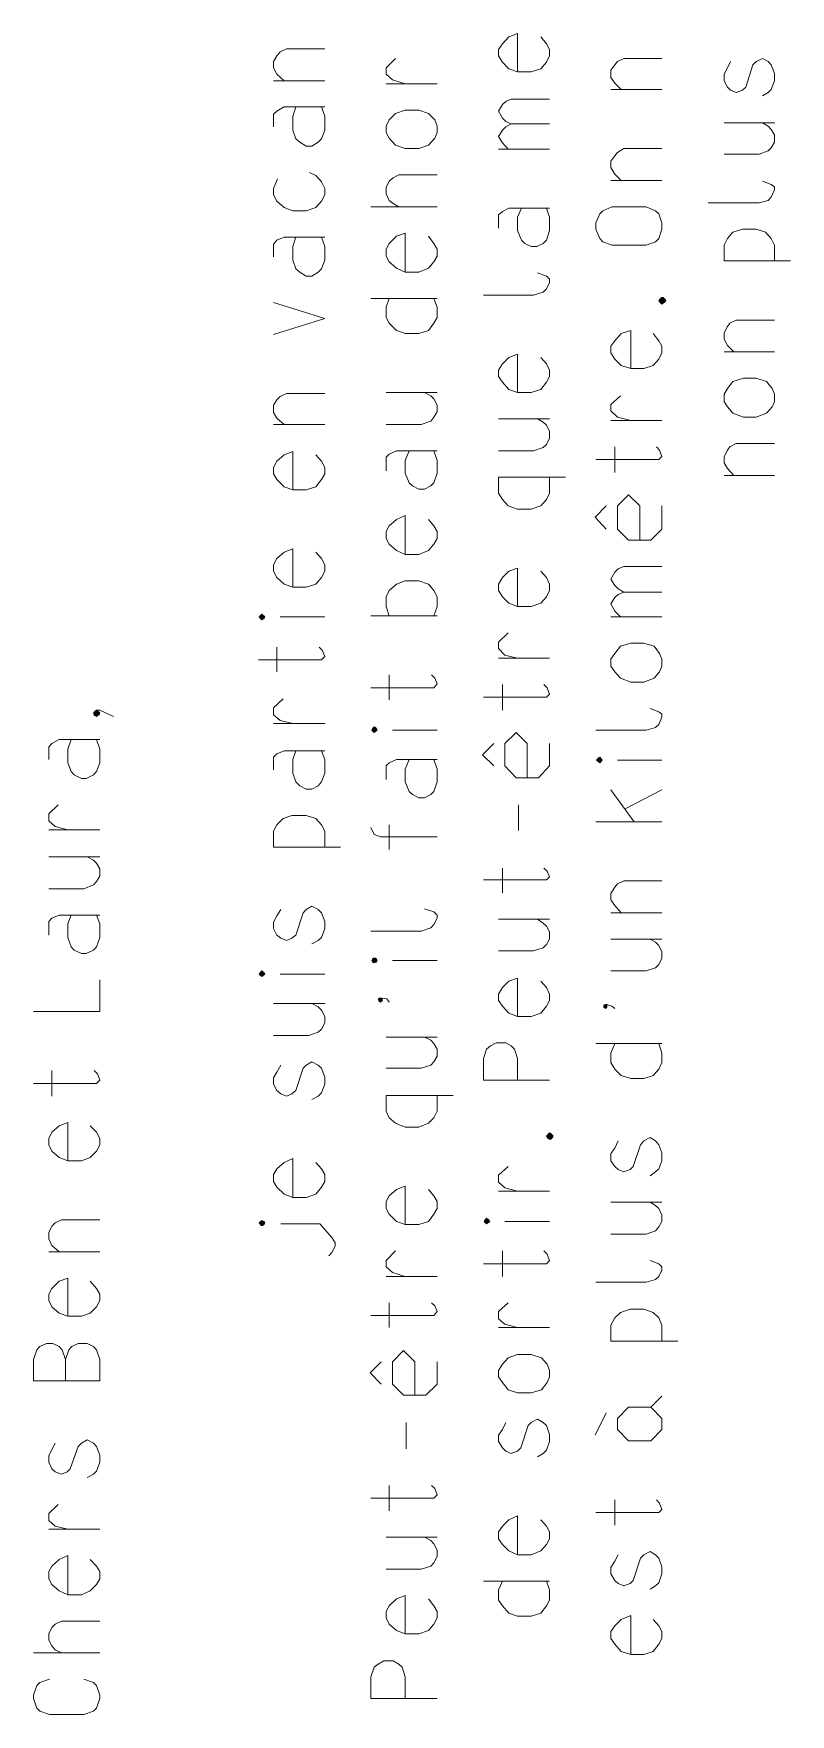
# Model space of a CAD drawing. Header units: millimetres. Extents: x 83.7 to 130.3, y 110.7 to 188.2.
# Drawn here: x 83.66 to 103.81, y 110.72 to 155.46 of the extents above; entities that cross this region are included whole.
import ezdxf

# ---------------------------------------------------------------- set-up
doc = ezdxf.new("R2010")
doc.units = ezdxf.units.MM

msp = doc.modelspace()

# ---------------------------------------------------------------- linework, layer by layer
at = {"color": 139, "lineweight": 0}
for points in [[(96.545, 154.441), (96.545, 155.46), (96.311, 155.375), (96.142, 155.184), (96.035, 155.035), (96.035, 154.866), (96.142, 154.696), (96.311, 154.526), (96.545, 154.441), (96.906, 154.441), (97.161, 154.526), (97.309, 154.696), (97.394, 154.866), (97.394, 155.035), (97.309, 155.184), (97.161, 155.375)], [(90.324, 154.207), (90.133, 154.377), (90.048, 154.547), (90.048, 154.717), (90.133, 154.866), (90.218, 154.972), (90.388, 155.057), (91.407, 155.057)], [(93.551, 154.122), (93.211, 154.229), (93.042, 154.377), (93.042, 154.547), (93.296, 154.802)], [(99.305, 153.974), (99.135, 154.144), (99.029, 154.292), (99.029, 154.483), (99.135, 154.632), (99.199, 154.717), (99.369, 154.802), (100.388, 154.802)], [(102.214, 154.717), (102.129, 154.547), (102.044, 154.377), (102.044, 154.207), (102.129, 154.037), (102.214, 153.952), (102.363, 153.889), (102.533, 153.952), (102.618, 154.037), (102.809, 154.632), (102.894, 154.717), (103.063, 154.802), (103.212, 154.717), (103.297, 154.632), (103.382, 154.398), (103.382, 154.207), (103.297, 153.974), (103.212, 153.889), (103.063, 153.804)], [(91.407, 154.207), (90.048, 154.207)], [(94.401, 154.122), (93.042, 154.122)], [(100.388, 153.974), (99.029, 153.974)], [(90.048, 152.976), (90.048, 153.316), (90.133, 153.4), (90.324, 153.507), (91.407, 153.507)], [(90.642, 153.507), (90.557, 153.252), (90.557, 152.891), (90.642, 152.657), (90.748, 152.572), (90.918, 152.466), (91.067, 152.466), (91.237, 152.572), (91.322, 152.657), (91.407, 152.891), (91.407, 153.252), (91.322, 153.507)], [(96.375, 153.061), (96.227, 153.124), (96.142, 153.209), (96.035, 153.4), (96.142, 153.57), (96.227, 153.655), (96.375, 153.719), (97.394, 153.719)], [(96.29, 152.381), (96.142, 152.551), (96.035, 152.721), (96.142, 152.891), (96.227, 152.976), (96.375, 153.061), (97.394, 153.061)], [(102.044, 152.254), (102.979, 152.254), (103.212, 152.339), (103.297, 152.424), (103.382, 152.572), (103.382, 152.763), (103.297, 152.912), (103.212, 152.997), (103.063, 153.082)], [(102.044, 153.082), (103.382, 153.082)], [(97.394, 152.381), (96.035, 152.381)], [(99.305, 151.553), (99.135, 151.723), (99.029, 151.893), (99.029, 152.063), (99.135, 152.211), (99.199, 152.296), (99.369, 152.403), (100.388, 152.403)], [(90.154, 151.596), (90.048, 151.341), (90.048, 151.171), (90.133, 151.001), (90.324, 150.831), (90.557, 150.746), (90.918, 150.746), (91.173, 150.831), (91.322, 151.001), (91.407, 151.171), (91.407, 151.341), (91.322, 151.511), (91.173, 151.681), (91.003, 151.766)], [(93.381, 150.853), (93.233, 150.937), (93.127, 151.022), (93.042, 151.192), (93.042, 151.362), (93.127, 151.532), (93.233, 151.617), (93.381, 151.702), (94.401, 151.702)], [(100.388, 151.553), (99.029, 151.553)], [(101.62, 150.959), (102.979, 150.959), (103.212, 151.022), (103.297, 151.107), (103.382, 151.298), (103.382, 151.383), (103.297, 151.447), (103.063, 151.532)], [(94.401, 150.853), (92.638, 150.853)], [(96.035, 150.279), (96.035, 150.64), (96.142, 150.725), (96.311, 150.81), (97.394, 150.81)], [(96.651, 150.81), (96.545, 150.576), (96.545, 150.216), (96.651, 149.961), (96.736, 149.876), (96.906, 149.791), (97.055, 149.791), (97.224, 149.876), (97.309, 149.961), (97.394, 150.216), (97.394, 150.576), (97.309, 150.81)], [(90.048, 149.515), (90.048, 149.855), (90.133, 149.961), (90.324, 150.046), (91.407, 150.046)], [(90.642, 150.046), (90.557, 149.791), (90.557, 149.43), (90.642, 149.196), (90.748, 149.111), (90.918, 149.005), (91.067, 149.005), (91.237, 149.111), (91.322, 149.196), (91.407, 149.43), (91.407, 149.791), (91.322, 150.046)], [(93.551, 149.111), (93.551, 150.152), (93.318, 150.067), (93.127, 149.876), (93.042, 149.727), (93.042, 149.536), (93.127, 149.387), (93.318, 149.218), (93.551, 149.111), (93.912, 149.111), (94.167, 149.218), (94.316, 149.387), (94.401, 149.536), (94.401, 149.727), (94.316, 149.876), (94.167, 150.067)], [(103.807, 149.409), (102.044, 149.409), (102.044, 149.833), (102.129, 150.003), (102.278, 150.173), (102.533, 150.258), (102.894, 150.258), (103.148, 150.173), (103.297, 150.003), (103.382, 149.833), (103.382, 149.409)], [(95.632, 148.496), (96.97, 148.496), (97.224, 148.581), (97.309, 148.666), (97.394, 148.835), (97.394, 148.92), (97.309, 149.005), (97.076, 149.09)], [(90.048, 147.455), (91.407, 147.88), (90.048, 148.305)], [(92.638, 148.411), (94.401, 148.411)], [(93.127, 148.411), (93.042, 148.177), (93.042, 147.901), (93.127, 147.753), (93.318, 147.561), (93.551, 147.477), (93.912, 147.477), (94.167, 147.561), (94.316, 147.753), (94.401, 147.901), (94.401, 148.177), (94.316, 148.411)], [(100.303, 148.347), (100.388, 148.432), (100.388, 148.262)], [(100.324, 148.347), (100.324, 148.347), (100.324, 148.347), (100.303, 148.347)], [(100.303, 148.347), (100.388, 148.262), (100.494, 148.347)], [(100.494, 148.347), (100.303, 148.347)], [(100.324, 148.326), (100.431, 148.432)], [(100.409, 148.432), (100.324, 148.326)], [(100.324, 148.39), (100.431, 148.283)], [(100.324, 148.39), (100.324, 148.326)], [(100.473, 148.39), (100.324, 148.39)], [(100.409, 148.283), (100.324, 148.368)], [(100.324, 148.368), (100.473, 148.368)], [(100.473, 148.326), (100.324, 148.326)], [(100.324, 148.326), (100.473, 148.326)], [(100.452, 148.305), (100.346, 148.411)], [(100.452, 148.411), (100.346, 148.305)], [(100.346, 148.305), (100.346, 148.411)], [(100.346, 148.411), (100.452, 148.411)], [(100.346, 148.305), (100.452, 148.305)], [(100.367, 148.432), (100.473, 148.326)], [(100.367, 148.432), (100.367, 148.283)], [(100.431, 148.432), (100.367, 148.432)], [(100.367, 148.283), (100.473, 148.39)], [(100.431, 148.283), (100.367, 148.283)], [(100.388, 148.432), (100.494, 148.347)], [(100.473, 148.326), (100.388, 148.432)], [(100.388, 148.283), (100.388, 148.432)], [(100.473, 148.368), (100.388, 148.283)], [(100.409, 148.432), (100.409, 148.283)], [(100.431, 148.283), (100.431, 148.432)], [(100.452, 148.411), (100.452, 148.305)], [(100.473, 148.326), (100.473, 148.39)], [(102.299, 146.988), (102.129, 147.158), (102.044, 147.328), (102.044, 147.498), (102.129, 147.668), (102.193, 147.753), (102.363, 147.837), (103.382, 147.837)], [(99.56, 146.542), (99.56, 147.561), (99.305, 147.477), (99.135, 147.285), (99.029, 147.137), (99.029, 146.967), (99.135, 146.797), (99.305, 146.627), (99.56, 146.542), (99.9, 146.542), (100.155, 146.627), (100.303, 146.797), (100.388, 146.967), (100.388, 147.137), (100.303, 147.285), (100.155, 147.477)], [(96.545, 145.905), (96.545, 146.924), (96.311, 146.84), (96.142, 146.67), (96.035, 146.5), (96.035, 146.33), (96.142, 146.181), (96.311, 145.99), (96.545, 145.905), (96.906, 145.905), (97.161, 145.99), (97.309, 146.181), (97.394, 146.33), (97.394, 146.5), (97.309, 146.67), (97.161, 146.84)], [(103.382, 146.988), (102.044, 146.988)], [(90.324, 145.056), (90.133, 145.226), (90.048, 145.374), (90.048, 145.566), (90.133, 145.714), (90.218, 145.799), (90.388, 145.884), (91.407, 145.884)], [(93.042, 145.056), (93.976, 145.056), (94.231, 145.141), (94.316, 145.247), (94.401, 145.396), (94.401, 145.566), (94.316, 145.735), (94.231, 145.82), (94.061, 145.905)], [(93.042, 145.905), (94.401, 145.905)], [(99.56, 145.162), (99.199, 145.247), (99.029, 145.417), (99.029, 145.587), (99.284, 145.82)], [(91.407, 145.056), (90.048, 145.056)], [(96.035, 144.355), (96.97, 144.355), (97.224, 144.44), (97.309, 144.525), (97.394, 144.695), (97.394, 144.865), (97.309, 145.035), (97.224, 145.12), (97.076, 145.205)], [(96.035, 145.205), (97.394, 145.205)], [(100.388, 145.162), (99.029, 145.162)], [(102.299, 143.697), (102.129, 143.888), (102.044, 144.037), (102.044, 144.207), (102.129, 144.377), (102.193, 144.461), (102.363, 144.546), (103.382, 144.546)], [(90.557, 143.315), (90.557, 144.334), (90.324, 144.249), (90.133, 144.079), (90.048, 143.909), (90.048, 143.74), (90.133, 143.591), (90.324, 143.4), (90.557, 143.315), (90.918, 143.315), (91.173, 143.4), (91.322, 143.591), (91.407, 143.74), (91.407, 143.909), (91.322, 144.079), (91.173, 144.249)], [(93.042, 143.824), (93.042, 144.185), (93.127, 144.27), (93.318, 144.355), (94.401, 144.355)], [(93.657, 144.355), (93.551, 144.1), (93.551, 143.761), (93.657, 143.506), (93.742, 143.421), (93.912, 143.336), (94.061, 143.336), (94.231, 143.421), (94.316, 143.506), (94.401, 143.761), (94.401, 144.1), (94.316, 144.355)], [(98.626, 144.122), (100.303, 144.122), (100.388, 144.207), (100.324, 144.377), (100.24, 144.461)], [(99.135, 143.782), (99.135, 144.461)], [(97.819, 143.655), (96.035, 143.655), (96.035, 143.23), (96.142, 143.06), (96.29, 142.89), (96.545, 142.805), (96.906, 142.805), (97.161, 142.89), (97.309, 143.06), (97.394, 143.23), (97.394, 143.655)], [(103.382, 143.697), (102.044, 143.697)], [(99.794, 141.977), (99.794, 142.89), (99.496, 143.187), (99.199, 142.89), (99.199, 142.274), (99.496, 141.977), (100.091, 141.977), (100.388, 142.274), (100.388, 142.89)], [(98.902, 142.89), (98.605, 142.593), (98.902, 142.274)], [(93.551, 141.595), (93.551, 142.635), (93.318, 142.529), (93.127, 142.359), (93.042, 142.211), (93.042, 142.02), (93.127, 141.871), (93.318, 141.701), (93.551, 141.595), (93.912, 141.595), (94.167, 141.701), (94.316, 141.871), (94.401, 142.02), (94.401, 142.211), (94.316, 142.359), (94.167, 142.529)], [(90.557, 140.724), (90.557, 141.744), (90.324, 141.659), (90.133, 141.489), (90.048, 141.319), (90.048, 141.149), (90.133, 140.979), (90.324, 140.809), (90.557, 140.724), (90.918, 140.724), (91.173, 140.809), (91.322, 140.979), (91.407, 141.149), (91.407, 141.319), (91.322, 141.489), (91.173, 141.659)], [(96.545, 140.215), (96.545, 141.234), (96.311, 141.149), (96.142, 140.979), (96.035, 140.809), (96.035, 140.64), (96.142, 140.47), (96.311, 140.3), (96.545, 140.215), (96.906, 140.215), (97.161, 140.3), (97.309, 140.47), (97.394, 140.64), (97.394, 140.809), (97.309, 140.979), (97.161, 141.149)], [(99.369, 140.597), (99.22, 140.682), (99.135, 140.767), (99.029, 140.937), (99.135, 141.128), (99.22, 141.213), (99.369, 141.277), (100.388, 141.277)], [(93.127, 139.96), (93.042, 140.215), (93.042, 140.47), (93.127, 140.64), (93.318, 140.809), (93.551, 140.894), (93.912, 140.894), (94.167, 140.809), (94.316, 140.64), (94.401, 140.47), (94.401, 140.215), (94.316, 139.96)], [(99.284, 139.939), (99.135, 140.088), (99.029, 140.279), (99.135, 140.448), (99.22, 140.533), (99.369, 140.597), (100.388, 140.597)], [(89.729, 139.854), (89.666, 139.939), (89.729, 140.003)], [(89.687, 139.939), (89.687, 139.939), (89.687, 139.939), (89.687, 139.939), (89.687, 139.939), (89.666, 139.939)], [(89.666, 139.939), (89.814, 139.939)], [(89.751, 139.981), (89.687, 139.918)], [(89.687, 139.896), (89.772, 139.981)], [(89.772, 139.875), (89.687, 139.96)], [(89.687, 139.96), (89.687, 139.896)], [(89.687, 139.96), (89.793, 139.96)], [(89.687, 139.939), (89.751, 139.875)], [(89.793, 139.939), (89.687, 139.939)], [(89.793, 139.918), (89.687, 139.918)], [(89.687, 139.896), (89.793, 139.896)], [(89.793, 139.918), (89.708, 139.981)], [(89.708, 139.981), (89.793, 139.896)], [(89.708, 139.981), (89.708, 139.875)], [(89.708, 139.875), (89.708, 139.981)], [(89.772, 139.981), (89.708, 139.981)], [(89.793, 139.96), (89.708, 139.875)], [(89.708, 139.875), (89.793, 139.939)], [(89.772, 139.875), (89.708, 139.875)], [(89.729, 140.003), (89.814, 139.939)], [(89.814, 139.939), (89.729, 139.854), (89.729, 140.003)], [(89.751, 139.875), (89.751, 139.981)], [(89.772, 139.981), (89.772, 139.875)], [(89.793, 139.896), (89.793, 139.96)], [(91.407, 139.939), (90.218, 139.939)], [(94.401, 139.96), (92.638, 139.96)], [(100.388, 139.939), (99.029, 139.939)], [(96.545, 138.835), (96.205, 138.92), (96.035, 139.09), (96.035, 139.259), (96.29, 139.514)], [(89.644, 138.792), (91.322, 138.792), (91.407, 138.877), (91.343, 139.047), (91.258, 139.132)], [(90.133, 138.474), (90.133, 139.132)], [(97.394, 138.835), (96.035, 138.835)], [(92.638, 138.049), (94.316, 138.049), (94.401, 138.155), (94.337, 138.304), (94.252, 138.389)], [(93.127, 137.731), (93.127, 138.389)], [(95.632, 137.794), (97.309, 137.794), (97.394, 137.879), (97.331, 138.049), (97.246, 138.134)], [(96.142, 137.455), (96.142, 138.134)], [(85.249, 137.37), (85.334, 137.455), (85.334, 137.285)], [(85.27, 137.37), (85.27, 137.37), (85.27, 137.37), (85.249, 137.37)], [(85.249, 137.37), (85.334, 137.285), (85.419, 137.37)], [(85.419, 137.37), (85.249, 137.37)], [(85.27, 137.327), (85.355, 137.433)], [(85.355, 137.433), (85.27, 137.348)], [(85.377, 137.306), (85.27, 137.412)], [(85.27, 137.412), (85.355, 137.306)], [(85.377, 137.412), (85.27, 137.306)], [(85.27, 137.306), (85.27, 137.412)], [(85.27, 137.412), (85.27, 137.327)], [(85.398, 137.412), (85.27, 137.412)], [(85.27, 137.412), (85.377, 137.412)], [(85.355, 137.306), (85.27, 137.391)], [(85.27, 137.391), (85.398, 137.391)], [(85.27, 137.348), (85.398, 137.348)], [(85.292, 137.433), (85.398, 137.327)], [(85.292, 137.433), (85.292, 137.306)], [(85.355, 137.433), (85.292, 137.433)], [(85.292, 137.306), (85.398, 137.412)], [(85.398, 137.348), (85.313, 137.433)], [(85.313, 137.306), (85.313, 137.433)], [(85.398, 137.391), (85.313, 137.306)], [(85.334, 137.455), (85.419, 137.37)], [(85.334, 137.455), (85.419, 137.455), (85.78, 137.285)], [(85.355, 137.306), (85.355, 137.433)], [(85.355, 137.433), (85.355, 137.306)], [(85.377, 137.412), (85.377, 137.306)], [(85.398, 137.327), (85.398, 137.412)], [(90.557, 137.094), (90.218, 137.179), (90.048, 137.327), (90.048, 137.518), (90.303, 137.752)], [(98.626, 136.924), (99.964, 136.924), (100.218, 136.988), (100.303, 137.072), (100.388, 137.264), (100.388, 137.348), (100.303, 137.412), (100.07, 137.497)], [(85.398, 137.327), (85.27, 137.327)], [(85.27, 137.306), (85.377, 137.306)], [(85.355, 137.306), (85.292, 137.306)], [(91.407, 137.094), (90.048, 137.094)], [(92.723, 136.86), (92.659, 136.924), (92.723, 137.009)], [(92.681, 136.924), (92.681, 136.924), (92.681, 136.924), (92.681, 136.924), (92.681, 136.924), (92.659, 136.924)], [(92.659, 136.924), (92.808, 136.924)], [(92.744, 136.988), (92.681, 136.903)], [(92.681, 136.903), (92.766, 136.988)], [(92.766, 136.881), (92.681, 136.966)], [(92.681, 136.966), (92.681, 136.903)], [(92.681, 136.966), (92.787, 136.966)], [(92.681, 136.945), (92.744, 136.881)], [(92.787, 136.945), (92.681, 136.945)], [(92.787, 136.903), (92.681, 136.903)], [(92.681, 136.903), (92.787, 136.903)], [(92.702, 136.988), (92.787, 136.903)], [(92.702, 136.881), (92.702, 136.988)], [(92.766, 136.988), (92.702, 136.988)], [(92.787, 136.966), (92.702, 136.881)], [(92.723, 137.009), (92.808, 136.924)], [(92.808, 136.924), (92.723, 136.86), (92.723, 137.009)], [(92.787, 136.903), (92.723, 136.988)], [(92.723, 136.988), (92.723, 136.881)], [(92.723, 136.881), (92.787, 136.945)], [(92.744, 136.881), (92.744, 136.988)], [(92.766, 136.988), (92.766, 136.881)], [(92.787, 136.903), (92.787, 136.966)], [(94.401, 136.924), (93.211, 136.924)], [(84.06, 136.138), (84.06, 136.478), (84.145, 136.563), (84.336, 136.669), (85.419, 136.669)], [(84.655, 136.669), (84.57, 136.414), (84.57, 136.053), (84.655, 135.82), (84.74, 135.735), (84.931, 135.629), (85.058, 135.629), (85.249, 135.735), (85.334, 135.82), (85.419, 136.053), (85.419, 136.414), (85.334, 136.669)], [(92.766, 136.881), (92.702, 136.881)], [(95.908, 136.563), (95.611, 136.266), (95.908, 135.968)], [(96.8, 135.65), (96.8, 136.563), (96.503, 136.86), (96.205, 136.563), (96.205, 135.968), (96.503, 135.65), (97.097, 135.65), (97.394, 135.968), (97.394, 136.563)], [(90.048, 135.862), (90.048, 136.202), (90.133, 136.287), (90.324, 136.372), (91.407, 136.372)], [(90.642, 136.372), (90.557, 136.138), (90.557, 135.777), (90.642, 135.544), (90.748, 135.438), (90.918, 135.353), (91.067, 135.353), (91.237, 135.438), (91.322, 135.544), (91.407, 135.777), (91.407, 136.138), (91.322, 136.372)], [(93.042, 135.607), (93.042, 135.968), (93.127, 136.053), (93.318, 136.138), (94.401, 136.138)], [(93.657, 136.138), (93.551, 135.883), (93.551, 135.544), (93.657, 135.289), (93.742, 135.204), (93.912, 135.119), (94.061, 135.119), (94.231, 135.204), (94.316, 135.289), (94.401, 135.544), (94.401, 135.883), (94.316, 136.138)], [(98.732, 136.053), (98.647, 136.117), (98.732, 136.202)], [(98.647, 136.117), (98.796, 136.117)], [(98.732, 136.181), (98.668, 136.117)], [(98.668, 136.096), (98.753, 136.181)], [(98.753, 136.075), (98.668, 136.159)], [(98.668, 136.159), (98.668, 136.096)], [(98.668, 136.159), (98.774, 136.159)], [(98.668, 136.138), (98.732, 136.075)], [(98.774, 136.138), (98.668, 136.138)], [(98.69, 136.117), (98.69, 136.117), (98.69, 136.117), (98.69, 136.117), (98.69, 136.117), (98.668, 136.117)], [(98.774, 136.117), (98.668, 136.117)], [(98.668, 136.096), (98.774, 136.096)], [(98.69, 136.181), (98.774, 136.096)], [(98.69, 136.075), (98.69, 136.181)], [(98.753, 136.181), (98.69, 136.181)], [(98.774, 136.159), (98.69, 136.075)], [(98.753, 136.075), (98.69, 136.075)], [(98.774, 136.117), (98.711, 136.181)], [(98.711, 136.181), (98.711, 136.075)], [(98.711, 136.075), (98.774, 136.138)], [(98.732, 136.202), (98.796, 136.117)], [(98.796, 136.117), (98.732, 136.053), (98.732, 136.202)], [(98.732, 136.075), (98.732, 136.181)], [(98.753, 136.181), (98.753, 136.075)], [(98.774, 136.096), (98.774, 136.159)], [(100.388, 136.117), (99.199, 136.117)], [(99.645, 134.482), (99.029, 135.331)], [(99.411, 134.822), (100.388, 135.331)], [(84.57, 134.27), (84.23, 134.355), (84.06, 134.503), (84.06, 134.694), (84.315, 134.928)], [(96.566, 134.248), (96.566, 134.928)], [(85.419, 134.27), (84.06, 134.27)], [(91.831, 133.803), (90.048, 133.803), (90.048, 134.227), (90.133, 134.397), (90.303, 134.567), (90.536, 134.652), (90.918, 134.652), (91.173, 134.567), (91.322, 134.397), (91.407, 134.227), (91.407, 133.803)], [(92.638, 134.333), (92.723, 134.142), (92.893, 134.079), (94.401, 134.079)], [(93.127, 133.739), (93.127, 134.397)], [(100.388, 134.482), (98.626, 134.482)], [(84.06, 132.698), (84.994, 132.698), (85.249, 132.805), (85.334, 132.89), (85.419, 133.038), (85.419, 133.229), (85.334, 133.378), (85.249, 133.463), (85.079, 133.548)], [(84.06, 133.548), (85.419, 133.548)], [(95.632, 132.932), (97.309, 132.932), (97.394, 133.017), (97.331, 133.166), (97.246, 133.251)], [(96.142, 132.592), (96.142, 133.251)], [(99.305, 132.062), (99.135, 132.253), (99.029, 132.401), (99.029, 132.571), (99.135, 132.741), (99.199, 132.826), (99.369, 132.911), (100.388, 132.911)], [(84.06, 131.467), (84.06, 131.828), (84.145, 131.913), (84.336, 131.998), (85.419, 131.998)], [(84.655, 131.998), (84.57, 131.764), (84.57, 131.403), (84.655, 131.149), (84.74, 131.064), (84.931, 130.979), (85.058, 130.979), (85.249, 131.064), (85.334, 131.149), (85.419, 131.403), (85.419, 131.764), (85.334, 131.998)], [(90.239, 132.146), (90.133, 131.977), (90.048, 131.807), (90.048, 131.637), (90.133, 131.467), (90.239, 131.382), (90.388, 131.318), (90.536, 131.382), (90.642, 131.467), (90.833, 132.062), (90.918, 132.146), (91.067, 132.231), (91.237, 132.146), (91.322, 132.062), (91.407, 131.828), (91.407, 131.637), (91.322, 131.403), (91.237, 131.318), (91.067, 131.233)], [(92.638, 131.573), (93.976, 131.573), (94.231, 131.658), (94.316, 131.743), (94.401, 131.913), (94.401, 131.998), (94.316, 132.083), (94.061, 132.168)], [(100.388, 132.062), (99.029, 132.062)], [(96.035, 131.042), (96.97, 131.042), (97.224, 131.127), (97.309, 131.212), (97.394, 131.361), (97.394, 131.552), (97.309, 131.701), (97.224, 131.785), (97.076, 131.892)], [(96.035, 131.892), (97.394, 131.892)], [(99.029, 130.512), (99.964, 130.512), (100.218, 130.596), (100.303, 130.681), (100.388, 130.851), (100.388, 131.021), (100.303, 131.191), (100.218, 131.276), (100.07, 131.361)], [(99.029, 131.361), (100.388, 131.361)], [(92.723, 130.724), (92.659, 130.788), (92.723, 130.851)], [(92.681, 130.788), (92.681, 130.788), (92.681, 130.788), (92.681, 130.788), (92.681, 130.788), (92.659, 130.788)], [(92.659, 130.788), (92.808, 130.788)], [(92.744, 130.851), (92.681, 130.766)], [(92.681, 130.745), (92.766, 130.851)], [(92.766, 130.745), (92.681, 130.83)], [(92.681, 130.83), (92.681, 130.745)], [(92.681, 130.83), (92.787, 130.83)], [(92.681, 130.809), (92.744, 130.745)], [(92.787, 130.809), (92.681, 130.809)], [(92.787, 130.766), (92.681, 130.766)], [(92.681, 130.745), (92.787, 130.745)], [(92.702, 130.851), (92.787, 130.745)], [(92.702, 130.745), (92.702, 130.851)], [(92.766, 130.851), (92.702, 130.851)], [(92.787, 130.83), (92.702, 130.745)], [(92.766, 130.745), (92.702, 130.745)], [(92.723, 130.851), (92.808, 130.788)], [(92.787, 130.766), (92.723, 130.851)], [(92.808, 130.788), (92.723, 130.724), (92.723, 130.851)], [(92.723, 130.851), (92.723, 130.745)], [(92.723, 130.745), (92.787, 130.809)], [(92.744, 130.745), (92.744, 130.851)], [(92.766, 130.851), (92.766, 130.745)], [(92.787, 130.745), (92.787, 130.83)], [(94.401, 130.788), (93.211, 130.788)], [(83.657, 129.429), (85.419, 129.429), (85.419, 130.278)], [(89.729, 130.363), (89.666, 130.427), (89.729, 130.512)], [(89.687, 130.427), (89.687, 130.427), (89.687, 130.427), (89.687, 130.427), (89.687, 130.427), (89.666, 130.427)], [(89.666, 130.427), (89.814, 130.427)], [(89.751, 130.49), (89.687, 130.427)], [(89.687, 130.405), (89.772, 130.49)], [(89.772, 130.384), (89.687, 130.469)], [(89.687, 130.469), (89.687, 130.405)], [(89.687, 130.469), (89.793, 130.469)], [(89.687, 130.448), (89.751, 130.384)], [(89.793, 130.448), (89.687, 130.448)], [(89.793, 130.427), (89.687, 130.427)], [(89.687, 130.405), (89.793, 130.405)], [(89.793, 130.427), (89.708, 130.49)], [(89.708, 130.49), (89.793, 130.405)], [(89.708, 130.49), (89.708, 130.384)], [(89.708, 130.384), (89.708, 130.49)], [(89.772, 130.49), (89.708, 130.49)], [(89.793, 130.469), (89.708, 130.384)], [(89.708, 130.384), (89.793, 130.448)], [(89.772, 130.384), (89.708, 130.384)], [(89.729, 130.512), (89.814, 130.427)], [(89.814, 130.427), (89.729, 130.363), (89.729, 130.512)], [(89.751, 130.384), (89.751, 130.49)], [(89.772, 130.49), (89.772, 130.384)], [(89.793, 130.405), (89.793, 130.469)], [(91.407, 130.427), (90.218, 130.427)], [(96.545, 129.301), (96.545, 130.32), (96.311, 130.235), (96.142, 130.066), (96.035, 129.896), (96.035, 129.726), (96.142, 129.577), (96.311, 129.386), (96.545, 129.301), (96.906, 129.301), (97.161, 129.386), (97.309, 129.577), (97.394, 129.726), (97.394, 129.896), (97.309, 130.066), (97.161, 130.235)], [(92.829, 129.747), (92.893, 129.79), (92.893, 129.683)], [(92.829, 129.747), (92.893, 129.683), (92.935, 129.747)], [(92.935, 129.747), (92.829, 129.747)], [(92.935, 129.705), (92.851, 129.79)], [(92.935, 129.79), (92.851, 129.705)], [(92.851, 129.726), (92.914, 129.79)], [(92.893, 129.79), (92.851, 129.747)], [(92.851, 129.79), (92.851, 129.705)], [(92.935, 129.79), (92.851, 129.79)], [(92.851, 129.768), (92.914, 129.705)], [(92.851, 129.768), (92.935, 129.768)], [(92.872, 129.747), (92.872, 129.747), (92.872, 129.747), (92.872, 129.747), (92.872, 129.747), (92.872, 129.747), (92.872, 129.747), (92.872, 129.747), (92.851, 129.747)], [(92.893, 129.705), (92.851, 129.747)], [(92.872, 129.79), (92.935, 129.726)], [(92.872, 129.705), (92.872, 129.79)], [(92.872, 129.705), (92.935, 129.768)], [(92.893, 129.79), (92.935, 129.747)], [(92.935, 129.747), (92.893, 129.79)], [(92.893, 129.79), (92.935, 129.79), (93.063, 129.768), (93.127, 129.683)], [(92.935, 129.747), (92.893, 129.705)], [(92.914, 129.79), (92.914, 129.705)], [(92.935, 129.705), (92.935, 129.79)], [(90.048, 128.792), (90.982, 128.792), (91.237, 128.877), (91.322, 128.962), (91.407, 129.131), (91.407, 129.301), (91.322, 129.471), (91.237, 129.556), (91.067, 129.641)], [(90.048, 129.641), (91.407, 129.641)], [(92.851, 129.726), (92.935, 129.726)], [(92.935, 129.705), (92.851, 129.705)], [(98.838, 129.556), (98.881, 129.62), (98.881, 129.514)], [(98.923, 129.535), (98.838, 129.599)], [(98.923, 129.599), (98.838, 129.535)], [(98.838, 129.535), (98.902, 129.599)], [(98.881, 129.599), (98.838, 129.556)], [(98.838, 129.599), (98.838, 129.535)], [(98.923, 129.599), (98.838, 129.599)], [(98.838, 129.577), (98.902, 129.535)], [(98.838, 129.577), (98.923, 129.577)], [(98.859, 129.556), (98.859, 129.556), (98.859, 129.556), (98.859, 129.556), (98.859, 129.556), (98.859, 129.556), (98.859, 129.556), (98.859, 129.556), (98.838, 129.556)], [(98.881, 129.535), (98.838, 129.556)], [(98.838, 129.556), (98.881, 129.514), (98.923, 129.556)], [(98.923, 129.556), (98.838, 129.556)], [(98.923, 129.535), (98.838, 129.535)], [(98.838, 129.535), (98.923, 129.535)], [(98.859, 129.599), (98.923, 129.535)], [(98.859, 129.535), (98.859, 129.599)], [(98.859, 129.535), (98.923, 129.577)], [(98.881, 129.62), (98.923, 129.556)], [(98.881, 129.62), (98.923, 129.62), (99.051, 129.577), (99.135, 129.514)], [(98.923, 129.556), (98.881, 129.599)], [(98.923, 129.556), (98.881, 129.535)], [(98.902, 129.599), (98.902, 129.535)], [(98.923, 129.535), (98.923, 129.599)], [(93.042, 127.921), (93.976, 127.921), (94.231, 128.006), (94.316, 128.091), (94.401, 128.24), (94.401, 128.431), (94.316, 128.579), (94.231, 128.664), (94.061, 128.749)], [(93.042, 128.749), (94.401, 128.749)], [(97.394, 127.603), (95.632, 127.603), (95.632, 128.176), (95.717, 128.431), (95.823, 128.516), (95.972, 128.601), (96.227, 128.601), (96.375, 128.516), (96.46, 128.431), (96.545, 128.176), (96.545, 127.603)], [(98.626, 128.579), (100.388, 128.579)], [(99.135, 128.579), (99.029, 128.325), (99.029, 128.07), (99.135, 127.9), (99.305, 127.73), (99.56, 127.645), (99.9, 127.645), (100.155, 127.73), (100.303, 127.9), (100.388, 128.07), (100.388, 128.325), (100.303, 128.579)], [(90.239, 128.006), (90.133, 127.815), (90.048, 127.666), (90.048, 127.496), (90.133, 127.327), (90.239, 127.242), (90.388, 127.178), (90.536, 127.242), (90.642, 127.327), (90.833, 127.921), (90.918, 128.006), (91.067, 128.091), (91.237, 128.006), (91.322, 127.921), (91.407, 127.688), (91.407, 127.496), (91.322, 127.263), (91.237, 127.178), (91.067, 127.093)], [(83.657, 127.518), (85.334, 127.518), (85.419, 127.603), (85.355, 127.772), (85.27, 127.857)], [(84.145, 127.178), (84.145, 127.857)], [(94.825, 127.199), (93.042, 127.199), (93.042, 126.775), (93.127, 126.605), (93.296, 126.456), (93.551, 126.35), (93.912, 126.35), (94.167, 126.456), (94.316, 126.605), (94.401, 126.775), (94.401, 127.199)], [(84.57, 125.458), (84.57, 126.477), (84.336, 126.392), (84.145, 126.223), (84.06, 126.053), (84.06, 125.883), (84.145, 125.713), (84.336, 125.543), (84.57, 125.458), (84.931, 125.458), (85.164, 125.543), (85.334, 125.713), (85.419, 125.883), (85.419, 126.053), (85.334, 126.223), (85.164, 126.392)], [(97.309, 126.116), (97.394, 126.201), (97.394, 126.031)], [(97.331, 126.074), (97.437, 126.18)], [(97.416, 126.18), (97.331, 126.095)], [(97.479, 126.095), (97.373, 126.18)], [(97.373, 126.18), (97.479, 126.074)], [(97.373, 126.031), (97.373, 126.18)], [(97.373, 126.18), (97.373, 126.031)], [(97.437, 126.18), (97.373, 126.18)], [(97.394, 126.201), (97.479, 126.116)], [(97.416, 126.18), (97.416, 126.031)], [(97.437, 126.031), (97.437, 126.18)], [(97.331, 126.116), (97.331, 126.116), (97.331, 126.116), (97.309, 126.116)], [(97.309, 126.116), (97.394, 126.031), (97.479, 126.116)], [(97.479, 126.116), (97.309, 126.116)], [(97.331, 126.138), (97.437, 126.031)], [(97.416, 126.031), (97.331, 126.138)], [(97.331, 126.138), (97.331, 126.074)], [(97.331, 126.138), (97.479, 126.138)], [(97.479, 126.138), (97.331, 126.138)], [(97.331, 126.095), (97.479, 126.095)], [(97.479, 126.074), (97.331, 126.074)], [(97.458, 126.053), (97.352, 126.159)], [(97.458, 126.159), (97.352, 126.053)], [(97.352, 126.053), (97.352, 126.159)], [(97.352, 126.159), (97.458, 126.159)], [(97.352, 126.053), (97.458, 126.053)], [(97.479, 126.138), (97.373, 126.031)], [(97.373, 126.031), (97.479, 126.138)], [(97.437, 126.031), (97.373, 126.031)], [(97.458, 126.159), (97.458, 126.053)], [(97.479, 126.074), (97.479, 126.138)], [(99.22, 125.989), (99.135, 125.798), (99.029, 125.649), (99.029, 125.458), (99.135, 125.309), (99.22, 125.225), (99.369, 125.161), (99.539, 125.225), (99.624, 125.309), (99.815, 125.883), (99.9, 125.989), (100.07, 126.074), (100.218, 125.989), (100.303, 125.883), (100.388, 125.67), (100.388, 125.458), (100.303, 125.246), (100.218, 125.161), (100.07, 125.055)], [(90.557, 124.481), (90.557, 125.522), (90.324, 125.416), (90.133, 125.246), (90.048, 125.097), (90.048, 124.906), (90.133, 124.757), (90.324, 124.566), (90.557, 124.481), (90.918, 124.481), (91.173, 124.566), (91.322, 124.757), (91.407, 124.906), (91.407, 125.097), (91.322, 125.246), (91.173, 125.416)], [(96.545, 124.651), (96.205, 124.736), (96.035, 124.885), (96.035, 125.076), (96.29, 125.309)], [(93.551, 123.76), (93.551, 124.779), (93.318, 124.694), (93.127, 124.524), (93.042, 124.375), (93.042, 124.184), (93.127, 124.036), (93.318, 123.844), (93.551, 123.76), (93.912, 123.76), (94.167, 123.844), (94.316, 124.036), (94.401, 124.184), (94.401, 124.375), (94.316, 124.524), (94.167, 124.694)], [(97.394, 124.651), (96.035, 124.651)], [(95.717, 123.781), (95.653, 123.844), (95.717, 123.929)], [(95.717, 123.929), (95.802, 123.844)], [(95.802, 123.844), (95.717, 123.781), (95.717, 123.929)], [(99.029, 123.505), (99.964, 123.505), (100.218, 123.59), (100.303, 123.696), (100.388, 123.844), (100.388, 124.014), (100.303, 124.184), (100.218, 124.269), (100.07, 124.354)], [(99.029, 124.354), (100.388, 124.354)], [(84.336, 123.038), (84.145, 123.207), (84.06, 123.377), (84.06, 123.547), (84.145, 123.717), (84.23, 123.802), (84.4, 123.887), (85.419, 123.887)], [(89.729, 123.738), (89.666, 123.802), (89.729, 123.866)], [(89.687, 123.802), (89.687, 123.802), (89.687, 123.802), (89.687, 123.802), (89.687, 123.802), (89.666, 123.802)], [(89.666, 123.802), (89.814, 123.802)], [(89.772, 123.738), (89.687, 123.844)], [(89.751, 123.844), (89.687, 123.781)], [(89.687, 123.76), (89.772, 123.844)], [(89.687, 123.844), (89.687, 123.76)], [(89.687, 123.844), (89.793, 123.844)], [(89.687, 123.823), (89.751, 123.738)], [(89.793, 123.823), (89.687, 123.823)], [(89.793, 123.781), (89.687, 123.781)], [(89.687, 123.76), (89.793, 123.76)], [(89.793, 123.781), (89.708, 123.844)], [(89.708, 123.844), (89.793, 123.76)], [(89.793, 123.844), (89.708, 123.738)], [(89.708, 123.844), (89.708, 123.738)], [(89.708, 123.738), (89.708, 123.844)], [(89.772, 123.844), (89.708, 123.844)], [(89.708, 123.738), (89.793, 123.823)], [(89.772, 123.738), (89.708, 123.738)], [(89.729, 123.866), (89.814, 123.802)], [(89.814, 123.802), (89.729, 123.738), (89.729, 123.866)], [(89.751, 123.738), (89.751, 123.844)], [(89.772, 123.844), (89.772, 123.738)], [(89.793, 123.76), (89.793, 123.844)], [(90.239, 123.781), (91.279, 123.781), (91.598, 123.42), (91.683, 123.271), (91.683, 123.186), (91.598, 123.016), (91.513, 122.931)], [(95.674, 123.844), (95.674, 123.844), (95.674, 123.844), (95.674, 123.844), (95.674, 123.844), (95.653, 123.844)], [(95.653, 123.844), (95.802, 123.844)], [(95.738, 123.908), (95.674, 123.844)], [(95.674, 123.823), (95.759, 123.908)], [(95.759, 123.802), (95.674, 123.887)], [(95.674, 123.887), (95.674, 123.823)], [(95.674, 123.887), (95.781, 123.887)], [(95.674, 123.866), (95.738, 123.802)], [(95.781, 123.866), (95.674, 123.866)], [(95.781, 123.844), (95.674, 123.844)], [(95.674, 123.823), (95.781, 123.823)], [(95.696, 123.908), (95.781, 123.823)], [(95.696, 123.802), (95.696, 123.908)], [(95.759, 123.908), (95.696, 123.908)], [(95.781, 123.887), (95.696, 123.802)], [(95.759, 123.802), (95.696, 123.802)], [(95.781, 123.844), (95.717, 123.908)], [(95.717, 123.908), (95.717, 123.802)], [(95.717, 123.802), (95.781, 123.866)], [(95.738, 123.802), (95.738, 123.908)], [(95.759, 123.908), (95.759, 123.802)], [(95.781, 123.823), (95.781, 123.887)], [(97.394, 123.844), (96.205, 123.844)], [(85.419, 123.038), (84.06, 123.038)], [(93.551, 122.379), (93.211, 122.486), (93.042, 122.634), (93.042, 122.804), (93.296, 123.059)], [(95.632, 122.719), (97.309, 122.719), (97.394, 122.804), (97.331, 122.974), (97.246, 123.059)], [(96.142, 122.379), (96.142, 123.059)], [(98.626, 122.231), (99.964, 122.231), (100.218, 122.294), (100.303, 122.379), (100.388, 122.549), (100.388, 122.634), (100.303, 122.719), (100.07, 122.804)], [(84.57, 121.318), (84.57, 122.337), (84.336, 122.252), (84.145, 122.061), (84.06, 121.912), (84.06, 121.742), (84.145, 121.573), (84.336, 121.403), (84.57, 121.318), (84.931, 121.318), (85.164, 121.403), (85.334, 121.573), (85.419, 121.742), (85.419, 121.912), (85.334, 122.061), (85.164, 122.252)], [(94.401, 122.379), (93.042, 122.379)], [(92.638, 121.339), (94.316, 121.339), (94.401, 121.445), (94.337, 121.594), (94.252, 121.679)], [(93.127, 121.02), (93.127, 121.679)], [(96.545, 121.02), (96.205, 121.105), (96.035, 121.254), (96.035, 121.445), (96.29, 121.679)], [(100.813, 120.66), (99.029, 120.66), (99.029, 121.084), (99.135, 121.275), (99.284, 121.424), (99.539, 121.509), (99.9, 121.509), (100.155, 121.424), (100.303, 121.275), (100.388, 121.084), (100.388, 120.66)], [(97.394, 121.02), (96.035, 121.02)], [(85.419, 119.598), (83.657, 119.598), (83.657, 120.171), (83.742, 120.426), (83.827, 120.511), (83.996, 120.596), (84.166, 120.596), (84.336, 120.511), (84.421, 120.426), (84.506, 120.171), (84.506, 119.598)], [(84.506, 120.171), (84.591, 120.426), (84.676, 120.511), (84.846, 120.596), (85.079, 120.596), (85.249, 120.511), (85.334, 120.426), (85.419, 120.171), (85.419, 119.598)], [(93.806, 119.216), (93.806, 120.107), (93.509, 120.405), (93.211, 120.107), (93.211, 119.513), (93.509, 119.216), (94.103, 119.216), (94.401, 119.513), (94.401, 120.107)], [(92.914, 120.107), (92.617, 119.81), (92.914, 119.513)], [(100.091, 118.897), (100.388, 119.194)], [(96.227, 118.494), (96.142, 118.303), (96.035, 118.154), (96.035, 117.984), (96.142, 117.814), (96.227, 117.729), (96.375, 117.666), (96.545, 117.729), (96.63, 117.814), (96.821, 118.409), (96.906, 118.494), (97.076, 118.579), (97.224, 118.494), (97.309, 118.409), (97.394, 118.175), (97.394, 117.984), (97.309, 117.751), (97.224, 117.666), (97.076, 117.581)], [(98.902, 118.749), (98.605, 118.154)], [(93.572, 117.793), (93.572, 118.494)], [(84.23, 117.942), (84.145, 117.772), (84.06, 117.602), (84.06, 117.432), (84.145, 117.262), (84.23, 117.177), (84.4, 117.114), (84.549, 117.177), (84.633, 117.262), (84.846, 117.857), (84.931, 117.942), (85.079, 118.027), (85.249, 117.942), (85.334, 117.857), (85.419, 117.623), (85.419, 117.432), (85.334, 117.199), (85.249, 117.114), (85.079, 117.029)], [(92.638, 116.477), (94.316, 116.477), (94.401, 116.562), (94.337, 116.731), (94.252, 116.816)], [(93.127, 116.137), (93.127, 116.816)], [(98.626, 116.094), (100.303, 116.094), (100.388, 116.179), (100.324, 116.349), (100.24, 116.434)], [(99.135, 115.755), (99.135, 116.434)], [(84.57, 115.649), (84.23, 115.734), (84.06, 115.882), (84.06, 116.073), (84.315, 116.307)], [(96.545, 114.969), (96.545, 116.01), (96.311, 115.903), (96.142, 115.734), (96.035, 115.585), (96.035, 115.394), (96.142, 115.245), (96.311, 115.075), (96.545, 114.969), (96.906, 114.969), (97.161, 115.075), (97.309, 115.245), (97.394, 115.394), (97.394, 115.585), (97.309, 115.734), (97.161, 115.903)], [(85.419, 115.649), (84.06, 115.649)], [(93.042, 114.587), (93.976, 114.587), (94.231, 114.672), (94.316, 114.757), (94.401, 114.927), (94.401, 115.097), (94.316, 115.266), (94.231, 115.351), (94.061, 115.436)], [(93.042, 115.436), (94.401, 115.436)], [(99.22, 114.969), (99.135, 114.799), (99.029, 114.629), (99.029, 114.46), (99.135, 114.29), (99.22, 114.205), (99.369, 114.141), (99.539, 114.205), (99.624, 114.29), (99.815, 114.884), (99.9, 114.969), (100.07, 115.054), (100.218, 114.969), (100.303, 114.884), (100.388, 114.651), (100.388, 114.46), (100.303, 114.226), (100.218, 114.141), (100.07, 114.056)], [(84.57, 113.907), (84.57, 114.948), (84.336, 114.842), (84.145, 114.672), (84.06, 114.523), (84.06, 114.332), (84.145, 114.184), (84.336, 114.014), (84.57, 113.907), (84.931, 113.907), (85.164, 114.014), (85.334, 114.184), (85.419, 114.332), (85.419, 114.523), (85.334, 114.672), (85.164, 114.842)], [(95.632, 114.268), (97.394, 114.268)], [(96.142, 114.268), (96.035, 114.035), (96.035, 113.759), (96.142, 113.61), (96.311, 113.419), (96.545, 113.334), (96.906, 113.334), (97.161, 113.419), (97.309, 113.61), (97.394, 113.759), (97.394, 114.035), (97.309, 114.268)], [(93.551, 112.867), (93.551, 113.886), (93.318, 113.801), (93.127, 113.61), (93.042, 113.462), (93.042, 113.292), (93.127, 113.122), (93.318, 112.952), (93.551, 112.867), (93.912, 112.867), (94.167, 112.952), (94.316, 113.122), (94.401, 113.292), (94.401, 113.462), (94.316, 113.61), (94.167, 113.801)], [(84.4, 112.358), (84.23, 112.442), (84.145, 112.549), (84.06, 112.697), (84.06, 112.867), (84.145, 113.037), (84.23, 113.122), (84.4, 113.207), (85.419, 113.207)], [(99.56, 112.315), (99.56, 113.355), (99.305, 113.249), (99.135, 113.079), (99.029, 112.931), (99.029, 112.74), (99.135, 112.591), (99.305, 112.4), (99.56, 112.315), (99.9, 112.315), (100.155, 112.4), (100.303, 112.591), (100.388, 112.74), (100.388, 112.931), (100.303, 113.079), (100.155, 113.249)], [(85.419, 112.358), (83.657, 112.358)], [(94.401, 111.147), (92.638, 111.147), (92.638, 111.721), (92.723, 111.975), (92.829, 112.06), (92.978, 112.145), (93.233, 112.145), (93.381, 112.06), (93.466, 111.975), (93.551, 111.721), (93.551, 111.147)], [(84.081, 111.657), (83.827, 111.572), (83.742, 111.487), (83.657, 111.232), (83.657, 111.147), (83.742, 110.892), (83.827, 110.808), (84.081, 110.723), (84.994, 110.723), (85.249, 110.808), (85.334, 110.892), (85.419, 111.147), (85.419, 111.232), (85.334, 111.487), (85.249, 111.572), (84.994, 111.657)]]:
    msp.add_lwpolyline(points, dxfattribs=at)
for points in [[(94.401, 152.827), (94.337, 152.679), (94.167, 152.487), (93.912, 152.403), (93.551, 152.403), (93.296, 152.487), (93.127, 152.679), (93.042, 152.827), (93.042, 152.997), (93.127, 153.167), (93.296, 153.337), (93.551, 153.422), (93.912, 153.422), (94.167, 153.337), (94.337, 153.167), (94.401, 152.997), (94.401, 152.827)], [(100.388, 150.258), (100.303, 150.003), (100.218, 149.918), (99.964, 149.833), (99.051, 149.833), (98.817, 149.918), (98.732, 150.003), (98.626, 150.258), (98.626, 150.428), (98.732, 150.661), (98.817, 150.746), (99.051, 150.853), (99.964, 150.853), (100.218, 150.746), (100.303, 150.661), (100.388, 150.428), (100.388, 150.258)], [(103.382, 145.672), (103.318, 145.523), (103.17, 145.353), (102.894, 145.247), (102.554, 145.247), (102.278, 145.353), (102.129, 145.523), (102.044, 145.672), (102.044, 145.863), (102.129, 146.011), (102.278, 146.203), (102.554, 146.287), (102.894, 146.287), (103.17, 146.203), (103.318, 146.011), (103.382, 145.863), (103.382, 145.672)], [(100.388, 138.622), (100.324, 138.474), (100.176, 138.304), (99.9, 138.198), (99.56, 138.198), (99.284, 138.304), (99.135, 138.474), (99.029, 138.622), (99.029, 138.814), (99.135, 138.962), (99.284, 139.153), (99.56, 139.238), (99.9, 139.238), (100.176, 139.153), (100.324, 138.962), (100.388, 138.814), (100.388, 138.622)], [(97.394, 119.704), (97.331, 119.555), (97.182, 119.364), (96.906, 119.279), (96.545, 119.279), (96.29, 119.364), (96.142, 119.555), (96.035, 119.704), (96.035, 119.874), (96.142, 120.044), (96.29, 120.214), (96.545, 120.299), (96.906, 120.299), (97.182, 120.214), (97.331, 120.044), (97.394, 119.874), (97.394, 119.704)], [(100.388, 118.6), (100.388, 118.303), (100.091, 118.005), (99.496, 118.005), (99.199, 118.303), (99.199, 118.6), (99.496, 118.897), (100.091, 118.897), (100.388, 118.6)]]:
    msp.add_lwpolyline(points, close=True, dxfattribs=at)

doc.saveas('drawing.dxf')
